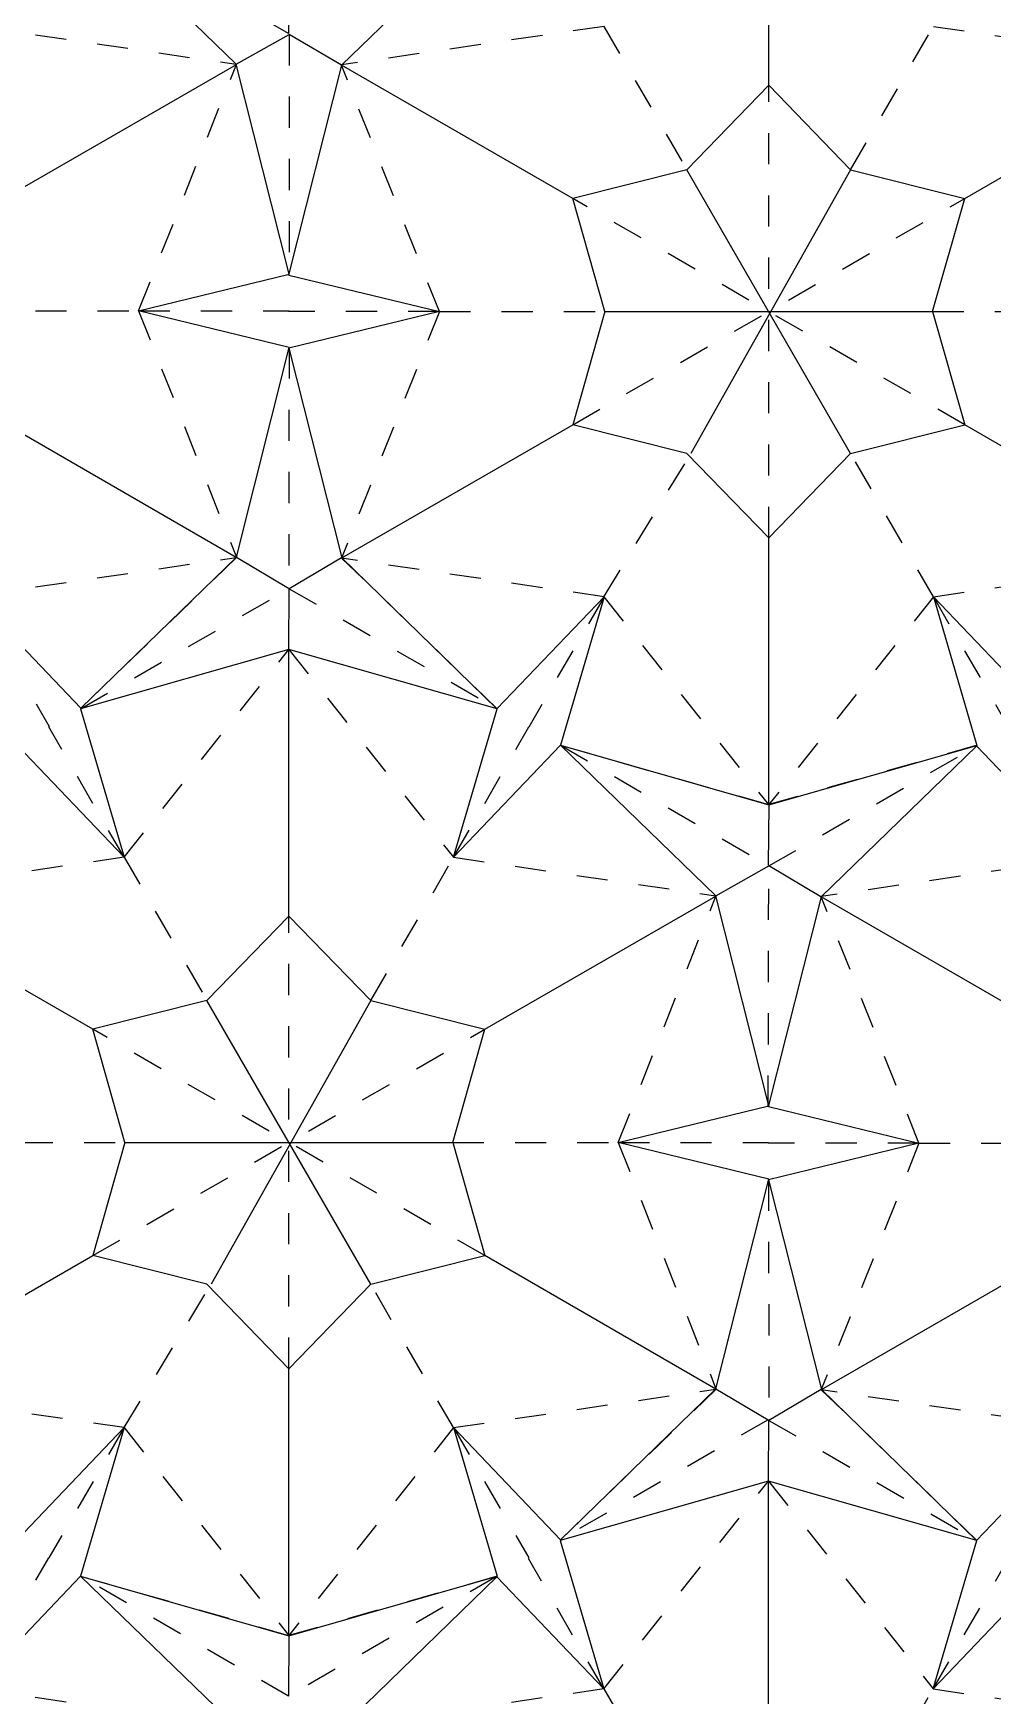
# Model space of a CAD drawing. Extents: x 8 to 204, y -288 to -10.
# Drawn here: x 62 to 105.4, y -168 to -92.6 of the extents above; entities that cross this region are included whole.
import ezdxf

# ---------------------------------------------------------------- set-up
doc = ezdxf.new("R2010")
doc.units = 0
for name, pattern in [('AI-LINETYPE-150', [2.822222, 1.411111, -1.411111]), ('AI-LINETYPE-241', [2.822222, 1.411111, -1.411111]), ('AI-LINETYPE-243', [2.822222, 1.411111, -1.411111]), ('AI-LINETYPE-249', [2.822222, 1.411111, -1.411111]), ('AI-LINETYPE-250', [2.822222, 1.411111, -1.411111]), ('AI-LINETYPE-251', [2.822222, 1.411111, -1.411111]), ('AI-LINETYPE-252', [2.822222, 1.411111, -1.411111]), ('AI-LINETYPE-259', [2.822222, 1.411111, -1.411111]), ('AI-LINETYPE-260', [2.822222, 1.411111, -1.411111]), ('AI-LINETYPE-269', [2.822222, 1.411111, -1.411111]), ('AI-LINETYPE-278', [2.822222, 1.411111, -1.411111]), ('AI-LINETYPE-279', [2.822222, 1.411111, -1.411111]), ('AI-LINETYPE-281', [2.822222, 1.411111, -1.411111]), ('AI-LINETYPE-282', [2.822222, 1.411111, -1.411111]), ('AI-LINETYPE-283', [2.822222, 1.411111, -1.411111]), ('AI-LINETYPE-285', [2.822222, 1.411111, -1.411111]), ('AI-LINETYPE-286', [2.822222, 1.411111, -1.411111]), ('AI-LINETYPE-287', [2.822222, 1.411111, -1.411111]), ('AI-LINETYPE-288', [2.822222, 1.411111, -1.411111]), ('AI-LINETYPE-289', [2.822222, 1.411111, -1.411111]), ('AI-LINETYPE-290', [2.822222, 1.411111, -1.411111]), ('AI-LINETYPE-291', [2.822222, 1.411111, -1.411111]), ('AI-LINETYPE-293', [2.822222, 1.411111, -1.411111]), ('AI-LINETYPE-294', [2.822222, 1.411111, -1.411111]), ('AI-LINETYPE-298', [2.822222, 1.411111, -1.411111]), ('AI-LINETYPE-299', [2.822222, 1.411111, -1.411111]), ('AI-LINETYPE-300', [2.822222, 1.411111, -1.411111]), ('AI-LINETYPE-301', [2.822222, 1.411111, -1.411111]), ('AI-LINETYPE-302', [2.822222, 1.411111, -1.411111]), ('AI-LINETYPE-306', [2.822222, 1.411111, -1.411111]), ('AI-LINETYPE-307', [2.822222, 1.411111, -1.411111]), ('AI-LINETYPE-308', [2.822222, 1.411111, -1.411111]), ('AI-LINETYPE-309', [2.822222, 1.411111, -1.411111]), ('AI-LINETYPE-310', [2.822222, 1.411111, -1.411111]), ('AI-LINETYPE-311', [2.822222, 1.411111, -1.411111]), ('AI-LINETYPE-319', [2.822222, 1.411111, -1.411111]), ('AI-LINETYPE-320', [2.822222, 1.411111, -1.411111]), ('AI-LINETYPE-324', [2.822222, 1.411111, -1.411111]), ('AI-LINETYPE-325', [2.822222, 1.411111, -1.411111]), ('AI-LINETYPE-326', [2.822222, 1.411111, -1.411111]), ('AI-LINETYPE-327', [2.822222, 1.411111, -1.411111]), ('AI-LINETYPE-335', [2.822222, 1.411111, -1.411111]), ('AI-LINETYPE-344', [2.822222, 1.411111, -1.411111]), ('AI-LINETYPE-345', [2.822222, 1.411111, -1.411111]), ('AI-LINETYPE-346', [2.822222, 1.411111, -1.411111]), ('AI-LINETYPE-347', [2.822222, 1.411111, -1.411111]), ('AI-LINETYPE-353', [2.822222, 1.411111, -1.411111]), ('AI-LINETYPE-360', [2.822222, 1.411111, -1.411111]), ('AI-LINETYPE-363', [2.822222, 1.411111, -1.411111]), ('AI-LINETYPE-441', [2.822222, 1.411111, -1.411111]), ('AI-LINETYPE-442', [2.822222, 1.411111, -1.411111]), ('AI-LINETYPE-443', [2.822222, 1.411111, -1.411111]), ('AI-LINETYPE-444', [2.822222, 1.411111, -1.411111]), ('AI-LINETYPE-445', [2.822222, 1.411111, -1.411111]), ('AI-LINETYPE-446', [2.822222, 1.411111, -1.411111]), ('AI-LINETYPE-447', [2.822222, 1.411111, -1.411111]), ('AI-LINETYPE-448', [2.822222, 1.411111, -1.411111]), ('AI-LINETYPE-449', [2.822222, 1.411111, -1.411111]), ('AI-LINETYPE-450', [2.822222, 1.411111, -1.411111]), ('AI-LINETYPE-451', [2.822222, 1.411111, -1.411111]), ('AI-LINETYPE-452', [2.822222, 1.411111, -1.411111]), ('AI-LINETYPE-453', [2.822222, 1.411111, -1.411111]), ('AI-LINETYPE-454', [2.822222, 1.411111, -1.411111]), ('AI-LINETYPE-455', [2.822222, 1.411111, -1.411111]), ('AI-LINETYPE-456', [2.822222, 1.411111, -1.411111]), ('AI-LINETYPE-458', [2.822222, 1.411111, -1.411111]), ('AI-LINETYPE-459', [2.822222, 1.411111, -1.411111]), ('AI-LINETYPE-461', [2.822222, 1.411111, -1.411111]), ('AI-LINETYPE-462', [2.822222, 1.411111, -1.411111]), ('AI-LINETYPE-463', [2.822222, 1.411111, -1.411111]), ('AI-LINETYPE-464', [2.822222, 1.411111, -1.411111]), ('AI-LINETYPE-465', [2.822222, 1.411111, -1.411111]), ('AI-LINETYPE-467', [2.822222, 1.411111, -1.411111]), ('AI-LINETYPE-468', [2.822222, 1.411111, -1.411111]), ('AI-LINETYPE-469', [2.822222, 1.411111, -1.411111]), ('AI-LINETYPE-470', [2.822222, 1.411111, -1.411111]), ('AI-LINETYPE-471', [2.822222, 1.411111, -1.411111]), ('AI-LINETYPE-472', [2.822222, 1.411111, -1.411111]), ('AI-LINETYPE-473', [2.822222, 1.411111, -1.411111]), ('AI-LINETYPE-476', [2.822222, 1.411111, -1.411111]), ('AI-LINETYPE-477', [2.822222, 1.411111, -1.411111]), ('AI-LINETYPE-478', [2.822222, 1.411111, -1.411111]), ('AI-LINETYPE-577', [2.822222, 1.411111, -1.411111]), ('AI-LINETYPE-587', [2.822222, 1.411111, -1.411111]), ('AI-LINETYPE-596', [2.822222, 1.411111, -1.411111]), ('AI-LINETYPE-611', [2.822222, 1.411111, -1.411111]), ('AI-LINETYPE-620', [2.822222, 1.411111, -1.411111]), ('AI-LINETYPE-622', [2.822222, 1.411111, -1.411111]), ('AI-LINETYPE-623', [2.822222, 1.411111, -1.411111]), ('AI-LINETYPE-625', [2.822222, 1.411111, -1.411111]), ('AI-LINETYPE-630', [2.822222, 1.411111, -1.411111]), ('AI-LINETYPE-631', [2.822222, 1.411111, -1.411111]), ('AI-LINETYPE-634', [2.822222, 1.411111, -1.411111]), ('AI-LINETYPE-641', [2.822222, 1.411111, -1.411111]), ('AI-LINETYPE-642', [2.822222, 1.411111, -1.411111]), ('AI-LINETYPE-643', [2.822222, 1.411111, -1.411111]), ('AI-LINETYPE-644', [2.822222, 1.411111, -1.411111])]:
    doc.linetypes.add(name, pattern=pattern)
doc.layers.add('MOUNTAINLINE', color=7, linetype='CONTINUOUS')
doc.layers.add('VALLEYLINE', color=7, linetype='CONTINUOUS')

# ---------------------------------------------------------------- blocks, each defined once
blk = doc.blocks.new('BLOCK_76')
at = {"layer": 'VALLEYLINE', "color": 29, "linetype": 'AI-LINETYPE-249'}
blk.add_lwpolyline([(66.729, -105.193), (71.16, -116.364)], dxfattribs=at)
blk = doc.blocks.new('BLOCK_77')
at = {"layer": 'VALLEYLINE', "color": 29, "linetype": 'AI-LINETYPE-250'}
blk.add_lwpolyline([(59.266, -118.12), (71.155, -116.372)], dxfattribs=at)
blk = doc.blocks.new('BLOCK_78')
at = {"layer": 'VALLEYLINE', "color": 29, "linetype": 'AI-LINETYPE-251'}
blk.add_lwpolyline([(59.266, -92.268), (71.155, -94.016)], dxfattribs=at)
blk = doc.blocks.new('BLOCK_79')
at = {"layer": 'VALLEYLINE', "color": 29, "linetype": 'AI-LINETYPE-252'}
blk.add_lwpolyline([(66.729, -105.195), (71.16, -94.024)], dxfattribs=at)
blk = doc.blocks.new('BLOCK_86')
at = {"layer": 'VALLEYLINE', "color": 29, "linetype": 'AI-LINETYPE-290'}
blk.add_lwpolyline([(102.746, -118.153), (95.288, -127.576)], dxfattribs=at)
blk = doc.blocks.new('BLOCK_87')
at = {"layer": 'VALLEYLINE', "color": 29, "linetype": 'AI-LINETYPE-291'}
blk.add_lwpolyline([(87.819, -118.153), (95.278, -127.576)], dxfattribs=at)
blk = doc.blocks.new('BLOCK_89')
at = {"layer": 'VALLEYLINE', "color": 29, "linetype": 'AI-LINETYPE-293'}
blk.add_lwpolyline([(102.744, -118.154), (114.633, -116.406)], dxfattribs=at)
blk = doc.blocks.new('BLOCK_90')
at = {"layer": 'VALLEYLINE', "color": 29, "linetype": 'AI-LINETYPE-294'}
blk.add_lwpolyline([(102.744, -92.302), (114.633, -94.05)], dxfattribs=at)
blk = doc.blocks.new('BLOCK_94')
at = {"layer": 'VALLEYLINE', "color": 29, "linetype": 'AI-LINETYPE-298'}
blk.add_lwpolyline([(80.358, -105.23), (75.927, -94.059)], dxfattribs=at)
blk = doc.blocks.new('BLOCK_95')
at = {"layer": 'VALLEYLINE', "color": 29, "linetype": 'AI-LINETYPE-299'}
blk.add_lwpolyline([(87.821, -92.302), (75.931, -94.05)], dxfattribs=at)
blk = doc.blocks.new('BLOCK_96')
at = {"layer": 'VALLEYLINE', "color": 29, "linetype": 'AI-LINETYPE-300'}
blk.add_lwpolyline([(87.821, -118.154), (75.931, -116.406)], dxfattribs=at)
blk = doc.blocks.new('BLOCK_97')
at = {"layer": 'VALLEYLINE', "color": 29, "linetype": 'AI-LINETYPE-301'}
blk.add_lwpolyline([(80.358, -105.227), (75.927, -116.398)], dxfattribs=at)
blk = doc.blocks.new('BLOCK_106')
at = {"layer": 'VALLEYLINE', "color": 29, "linetype": 'AI-LINETYPE-344'}
blk.add_lwpolyline([(102.092, -142.924), (97.661, -131.753)], dxfattribs=at)
blk = doc.blocks.new('BLOCK_107')
at = {"layer": 'VALLEYLINE', "color": 29, "linetype": 'AI-LINETYPE-345'}
blk.add_lwpolyline([(109.555, -129.996), (97.666, -131.744)], dxfattribs=at)
blk = doc.blocks.new('BLOCK_108')
at = {"layer": 'VALLEYLINE', "color": 29, "linetype": 'AI-LINETYPE-346'}
blk.add_lwpolyline([(109.555, -155.848), (97.666, -154.1)], dxfattribs=at)
blk = doc.blocks.new('BLOCK_109')
at = {"layer": 'VALLEYLINE', "color": 29, "linetype": 'AI-LINETYPE-347'}
blk.add_lwpolyline([(102.092, -142.922), (97.661, -154.092)], dxfattribs=at)
blk = doc.blocks.new('BLOCK_134')
at = {"layer": 'VALLEYLINE', "color": 29, "linetype": 'AI-LINETYPE-449'}
blk.add_lwpolyline([(81.002, -155.813), (73.543, -165.235)], dxfattribs=at)
blk = doc.blocks.new('BLOCK_135')
at = {"layer": 'VALLEYLINE', "color": 29, "linetype": 'AI-LINETYPE-450'}
blk.add_lwpolyline([(66.075, -155.813), (73.534, -165.235)], dxfattribs=at)
blk = doc.blocks.new('BLOCK_136')
at = {"layer": 'VALLEYLINE', "color": 29, "linetype": 'AI-LINETYPE-451'}
blk.add_lwpolyline([(88.463, -142.887), (92.894, -154.058)], dxfattribs=at)
blk = doc.blocks.new('BLOCK_137')
at = {"layer": 'VALLEYLINE', "color": 29, "linetype": 'AI-LINETYPE-452'}
blk.add_lwpolyline([(81, -155.814), (92.89, -154.066)], dxfattribs=at)
blk = doc.blocks.new('BLOCK_138')
at = {"layer": 'VALLEYLINE', "color": 29, "linetype": 'AI-LINETYPE-453'}
blk.add_lwpolyline([(81, -129.962), (92.89, -131.71)], dxfattribs=at)
blk = doc.blocks.new('BLOCK_139')
at = {"layer": 'VALLEYLINE', "color": 29, "linetype": 'AI-LINETYPE-454'}
blk.add_lwpolyline([(88.463, -142.889), (92.894, -131.718)], dxfattribs=at)
blk = doc.blocks.new('BLOCK_140')
at = {"layer": 'VALLEYLINE', "color": 29, "linetype": 'AI-LINETYPE-455'}
blk.add_lwpolyline([(66.075, -129.963), (73.534, -120.54)], dxfattribs=at)
blk = doc.blocks.new('BLOCK_141')
at = {"layer": 'VALLEYLINE', "color": 29, "linetype": 'AI-LINETYPE-456'}
blk.add_lwpolyline([(73.543, -120.54), (81.002, -129.963)], dxfattribs=at)
blk = doc.blocks.new('BLOCK_143')
at = {"layer": 'VALLEYLINE', "color": 29, "linetype": 'AI-LINETYPE-458'}
blk.add_lwpolyline([(66.077, -129.962), (54.187, -131.71)], dxfattribs=at)
blk = doc.blocks.new('BLOCK_144')
at = {"layer": 'VALLEYLINE', "color": 29, "linetype": 'AI-LINETYPE-459'}
blk.add_lwpolyline([(66.077, -155.814), (54.187, -154.066)], dxfattribs=at)
blk = doc.blocks.new('BLOCK_174')
at = {"layer": 'VALLEYLINE', "color": 29, "linetype": 'AI-LINETYPE-577'}
blk.add_lwpolyline([(59.256, -167.621), (71.146, -169.37)], dxfattribs=at)
blk = doc.blocks.new('BLOCK_186')
at = {"layer": 'VALLEYLINE', "color": 29, "linetype": 'AI-LINETYPE-620'}
blk.add_lwpolyline([(102.734, -167.656), (114.624, -169.404)], dxfattribs=at)
blk = doc.blocks.new('BLOCK_188')
at = {"layer": 'VALLEYLINE', "color": 29, "linetype": 'AI-LINETYPE-622'}
blk.add_lwpolyline([(87.809, -167.657), (95.268, -158.234)], dxfattribs=at)
blk = doc.blocks.new('BLOCK_189')
at = {"layer": 'VALLEYLINE', "color": 29, "linetype": 'AI-LINETYPE-623'}
blk.add_lwpolyline([(95.278, -158.234), (102.736, -167.657)], dxfattribs=at)
blk = doc.blocks.new('BLOCK_191')
at = {"layer": 'VALLEYLINE', "color": 29, "linetype": 'AI-LINETYPE-625'}
blk.add_lwpolyline([(87.812, -167.656), (75.922, -169.404)], dxfattribs=at)
blk = doc.blocks.new('BLOCK_326')
at = {"layer": 'MOUNTAINLINE', "color": 29}
blk.add_lwpolyline([(98.995, -111.659), (95.283, -115.484)], dxfattribs=at)
blk = doc.blocks.new('BLOCK_327')
at = {"layer": 'MOUNTAINLINE', "color": 29}
blk.add_lwpolyline([(91.57, -111.659), (95.283, -115.484)], dxfattribs=at)
blk = doc.blocks.new('BLOCK_328')
at = {"layer": 'MOUNTAINLINE', "color": 29}
blk.add_lwpolyline([(102.708, -105.228), (104.165, -110.356)], dxfattribs=at)
blk = doc.blocks.new('BLOCK_329')
at = {"layer": 'MOUNTAINLINE', "color": 29}
blk.add_lwpolyline([(98.995, -111.659), (104.165, -110.356)], dxfattribs=at)
blk = doc.blocks.new('BLOCK_330')
at = {"layer": 'MOUNTAINLINE', "color": 29}
blk.add_lwpolyline([(98.995, -98.798), (104.165, -100.1)], dxfattribs=at)
blk = doc.blocks.new('BLOCK_331')
at = {"layer": 'MOUNTAINLINE', "color": 29}
blk.add_lwpolyline([(102.708, -105.228), (104.165, -100.1)], dxfattribs=at)
blk = doc.blocks.new('BLOCK_332')
at = {"layer": 'MOUNTAINLINE', "color": 29}
blk.add_lwpolyline([(91.57, -98.798), (95.283, -94.973)], dxfattribs=at)
blk = doc.blocks.new('BLOCK_333')
at = {"layer": 'MOUNTAINLINE', "color": 29}
blk.add_lwpolyline([(98.995, -98.798), (95.283, -94.973)], dxfattribs=at)
blk = doc.blocks.new('BLOCK_334')
at = {"layer": 'MOUNTAINLINE', "color": 29}
blk.add_lwpolyline([(87.857, -105.228), (86.401, -100.1)], dxfattribs=at)
blk = doc.blocks.new('BLOCK_335')
at = {"layer": 'MOUNTAINLINE', "color": 29}
blk.add_lwpolyline([(91.57, -98.798), (86.401, -100.1)], dxfattribs=at)
blk = doc.blocks.new('BLOCK_336')
at = {"layer": 'MOUNTAINLINE', "color": 29}
blk.add_lwpolyline([(91.57, -111.659), (86.401, -110.356)], dxfattribs=at)
blk = doc.blocks.new('BLOCK_337')
at = {"layer": 'MOUNTAINLINE', "color": 29}
blk.add_lwpolyline([(87.857, -105.228), (86.401, -110.356)], dxfattribs=at)
blk = doc.blocks.new('BLOCK_374')
at = {"layer": 'MOUNTAINLINE', "color": 29}
blk.add_lwpolyline([(77.251, -149.318), (73.538, -153.143)], dxfattribs=at)
blk = doc.blocks.new('BLOCK_375')
at = {"layer": 'MOUNTAINLINE', "color": 29}
blk.add_lwpolyline([(69.826, -149.318), (73.538, -153.143)], dxfattribs=at)
blk = doc.blocks.new('BLOCK_376')
at = {"layer": 'MOUNTAINLINE', "color": 29}
blk.add_lwpolyline([(80.964, -142.888), (82.42, -148.016)], dxfattribs=at)
blk = doc.blocks.new('BLOCK_377')
at = {"layer": 'MOUNTAINLINE', "color": 29}
blk.add_lwpolyline([(77.251, -149.318), (82.42, -148.016)], dxfattribs=at)
blk = doc.blocks.new('BLOCK_378')
at = {"layer": 'MOUNTAINLINE', "color": 29}
blk.add_lwpolyline([(77.251, -136.457), (82.42, -137.76)], dxfattribs=at)
blk = doc.blocks.new('BLOCK_379')
at = {"layer": 'MOUNTAINLINE', "color": 29}
blk.add_lwpolyline([(80.964, -142.888), (82.42, -137.76)], dxfattribs=at)
blk = doc.blocks.new('BLOCK_380')
at = {"layer": 'MOUNTAINLINE', "color": 29}
blk.add_lwpolyline([(69.826, -136.457), (73.538, -132.632)], dxfattribs=at)
blk = doc.blocks.new('BLOCK_381')
at = {"layer": 'MOUNTAINLINE', "color": 29}
blk.add_lwpolyline([(77.251, -136.457), (73.538, -132.632)], dxfattribs=at)
blk = doc.blocks.new('BLOCK_382')
at = {"layer": 'MOUNTAINLINE', "color": 29}
blk.add_lwpolyline([(66.113, -142.888), (64.657, -137.76)], dxfattribs=at)
blk = doc.blocks.new('BLOCK_383')
at = {"layer": 'MOUNTAINLINE', "color": 29}
blk.add_lwpolyline([(69.826, -136.457), (64.657, -137.76)], dxfattribs=at)
blk = doc.blocks.new('BLOCK_384')
at = {"layer": 'MOUNTAINLINE', "color": 29}
blk.add_lwpolyline([(69.826, -149.318), (64.657, -148.016)], dxfattribs=at)
blk = doc.blocks.new('BLOCK_385')
at = {"layer": 'MOUNTAINLINE', "color": 29}
blk.add_lwpolyline([(66.113, -142.888), (64.657, -148.016)], dxfattribs=at)

msp = doc.modelspace()

# ---------------------------------------------------------------- linework, layer by layer
at = {"layer": 'MOUNTAINLINE', "color": 29}
for points in [[(95.283, -94.973), (95.288, -82.881)], [(73.549, -103.539), (71.155, -94.016), (64.112, -87.192)], [(82.977, -87.225), (75.931, -94.065), (73.526, -103.572)], [(73.553, -89.882), (73.529, -92.631)], [(71.155, -94.016), (73.549, -92.663)], [(75.917, -94.059), (73.549, -92.663)], [(60.686, -100.066), (71.16, -94.024)], [(86.401, -100.1), (75.931, -94.065)], [(104.165, -100.1), (114.639, -94.059)], [(98.995, -111.659), (91.57, -98.798)], [(98.995, -98.798), (91.761, -111.659)], [(73.549, -106.852), (66.729, -105.193), (73.549, -103.539)], [(73.538, -103.571), (80.358, -105.23), (73.538, -106.883)], [(87.857, -105.228), (102.708, -105.228)], [(64.119, -123.198), (71.16, -116.364), (73.549, -106.852)], [(73.538, -106.883), (75.936, -116.395), (82.965, -123.231)], [(71.155, -116.372), (60.686, -110.322)], [(75.936, -116.395), (86.401, -110.356)], [(114.633, -116.406), (104.165, -110.356)], [(95.283, -127.584), (95.283, -115.484)], [(71.16, -116.364), (73.529, -117.759)], [(75.927, -116.395), (73.558, -117.791)], [(64.119, -123.198), (59.266, -118.12), (61.236, -124.86)], [(73.534, -120.54), (73.558, -117.791)], [(82.97, -123.239), (87.821, -118.154), (85.844, -124.887)], [(107.598, -123.232), (102.744, -118.154), (104.715, -124.894)], [(82.978, -123.229), (73.534, -120.54), (64.102, -123.228)], [(73.538, -132.632), (73.543, -120.54)], [(64.102, -123.228), (66.077, -129.962), (61.224, -124.884)], [(85.846, -124.885), (81.002, -129.963), (82.978, -123.229)], [(107.58, -123.262), (109.555, -129.996), (104.702, -124.918)], [(85.844, -124.887), (95.283, -127.584), (104.715, -124.894)], [(95.283, -141.233), (92.89, -131.71), (85.846, -124.885)], [(104.712, -124.918), (97.666, -131.759), (95.261, -141.266)], [(95.288, -127.576), (95.263, -130.325)], [(92.89, -131.71), (95.283, -130.357)], [(97.652, -131.753), (95.283, -130.357)], [(64.657, -137.76), (54.187, -131.724)], [(82.42, -137.76), (92.894, -131.718)], [(108.135, -137.794), (97.666, -131.759)], [(77.251, -149.318), (69.826, -136.457)], [(77.251, -136.457), (70.017, -149.318)], [(95.283, -144.545), (88.463, -142.887), (95.283, -141.233)], [(95.273, -141.265), (102.092, -142.924), (95.273, -144.577)], [(66.113, -142.888), (80.964, -142.888)], [(85.854, -160.892), (92.894, -154.058), (95.283, -144.545)], [(95.273, -144.577), (97.671, -154.089), (104.7, -160.925)], [(54.192, -154.055), (64.657, -148.016)], [(92.89, -154.066), (82.42, -148.016)], [(97.671, -154.089), (108.135, -148.05)], [(73.538, -165.244), (73.538, -153.143)], [(92.894, -154.058), (95.263, -155.453)], [(97.661, -154.089), (95.293, -155.485)], [(61.226, -160.898), (66.077, -155.814), (64.099, -162.546)], [(85.854, -160.892), (81, -155.814), (82.971, -162.553)], [(95.268, -158.234), (95.293, -155.485)], [(104.705, -160.933), (109.555, -155.848), (107.578, -162.581)], [(104.712, -160.923), (95.268, -158.234), (85.836, -160.922)], [(95.273, -170.326), (95.278, -158.234)], [(64.102, -162.545), (59.258, -167.623), (61.233, -160.889)], [(85.836, -160.922), (87.812, -167.656), (82.958, -162.578)], [(107.581, -162.579), (102.736, -167.657), (104.712, -160.923)], [(64.099, -162.546), (73.538, -165.244), (82.971, -162.553)], [(73.539, -178.892), (71.146, -169.37), (64.102, -162.545)], [(82.968, -162.578), (75.921, -169.418), (73.516, -178.925)], [(73.543, -165.235), (73.519, -167.984)]]:
    msp.add_lwpolyline(points, dxfattribs=at)
at = {"layer": 'VALLEYLINE', "color": 29, "linetype": 'AI-LINETYPE-150'}
msp.add_lwpolyline([(82.985, -87.194), (73.529, -92.631), (64.109, -87.193)], dxfattribs=at)
at = {"layer": 'VALLEYLINE', "color": 29, "linetype": 'AI-LINETYPE-269'}
msp.add_lwpolyline([(73.549, -92.663), (73.549, -103.539)], dxfattribs=at)
at = {"layer": 'VALLEYLINE', "color": 29, "linetype": 'AI-LINETYPE-319'}
msp.add_lwpolyline([(73.549, -92.663), (73.549, -92.663)], dxfattribs=at)
at = {"layer": 'VALLEYLINE', "color": 29, "linetype": 'AI-LINETYPE-308'}
msp.add_lwpolyline([(87.819, -92.304), (91.57, -98.798)], dxfattribs=at)
at = {"layer": 'VALLEYLINE', "color": 29, "linetype": 'AI-LINETYPE-285'}
msp.add_lwpolyline([(98.995, -98.798), (102.746, -92.304)], dxfattribs=at)
at = {"layer": 'VALLEYLINE', "color": 29, "linetype": 'AI-LINETYPE-310'}
msp.add_lwpolyline([(95.283, -115.484), (95.283, -94.973)], dxfattribs=at)
at = {"layer": 'VALLEYLINE', "color": 29, "linetype": 'AI-LINETYPE-309'}
msp.add_lwpolyline([(86.401, -110.356), (104.165, -100.1)], dxfattribs=at)
at = {"layer": 'VALLEYLINE', "color": 29, "linetype": 'AI-LINETYPE-311'}
msp.add_lwpolyline([(104.165, -110.356), (86.401, -100.1)], dxfattribs=at)
at = {"layer": 'VALLEYLINE', "color": 29, "linetype": 'AI-LINETYPE-320'}
msp.add_lwpolyline([(73.529, -103.571), (73.529, -103.571)], dxfattribs=at)
at = {"layer": 'VALLEYLINE', "color": 29, "linetype": 'AI-LINETYPE-243'}
msp.add_lwpolyline([(59.229, -105.194), (66.729, -105.195)], dxfattribs=at)
at = {"layer": 'VALLEYLINE', "color": 29, "linetype": 'AI-LINETYPE-260'}
msp.add_lwpolyline([(66.729, -105.193), (73.546, -105.198)], dxfattribs=at)
at = {"layer": 'VALLEYLINE', "color": 29, "linetype": 'AI-LINETYPE-307'}
msp.add_lwpolyline([(80.358, -105.23), (73.526, -105.227)], dxfattribs=at)
at = {"layer": 'VALLEYLINE', "color": 29, "linetype": 'AI-LINETYPE-289'}
msp.add_lwpolyline([(80.358, -105.23), (87.857, -105.228)], dxfattribs=at)
at = {"layer": 'VALLEYLINE', "color": 29, "linetype": 'AI-LINETYPE-286'}
msp.add_lwpolyline([(102.708, -105.228), (110.207, -105.23)], dxfattribs=at)
at = {"layer": 'VALLEYLINE', "color": 29, "linetype": 'AI-LINETYPE-279'}
msp.add_lwpolyline([(73.549, -106.852), (73.529, -117.759)], dxfattribs=at)
at = {"layer": 'VALLEYLINE', "color": 29, "linetype": 'AI-LINETYPE-326'}
msp.add_lwpolyline([(73.538, -106.883), (73.538, -106.883)], dxfattribs=at)
at = {"layer": 'VALLEYLINE', "color": 29, "linetype": 'AI-LINETYPE-288'}
msp.add_lwpolyline([(87.819, -118.153), (91.761, -111.659)], dxfattribs=at)
at = {"layer": 'VALLEYLINE', "color": 29, "linetype": 'AI-LINETYPE-287'}
msp.add_lwpolyline([(102.744, -118.154), (98.995, -111.659)], dxfattribs=at)
at = {"layer": 'VALLEYLINE', "color": 29, "linetype": 'AI-LINETYPE-241'}
msp.add_lwpolyline([(71.165, -116.372), (64.119, -123.198)], dxfattribs=at)
at = {"layer": 'VALLEYLINE', "color": 29, "linetype": 'AI-LINETYPE-281'}
msp.add_lwpolyline([(82.98, -123.239), (75.931, -116.406)], dxfattribs=at)
at = {"layer": 'VALLEYLINE', "color": 29, "linetype": 'AI-LINETYPE-259'}
msp.add_lwpolyline([(59.266, -118.12), (62.676, -124.028)], dxfattribs=at)
at = {"layer": 'VALLEYLINE', "color": 29, "linetype": 'AI-LINETYPE-473'}
msp.add_lwpolyline([(64.102, -123.228), (73.558, -117.791), (82.978, -123.229)], dxfattribs=at)
at = {"layer": 'VALLEYLINE', "color": 29, "linetype": 'AI-LINETYPE-325'}
msp.add_lwpolyline([(73.558, -117.791), (73.558, -117.791)], dxfattribs=at)
at = {"layer": 'VALLEYLINE', "color": 29, "linetype": 'AI-LINETYPE-306'}
msp.add_lwpolyline([(87.821, -118.154), (84.406, -124.062)], dxfattribs=at)
at = {"layer": 'VALLEYLINE', "color": 29, "linetype": 'AI-LINETYPE-302'}
msp.add_lwpolyline([(102.744, -118.154), (106.154, -124.062)], dxfattribs=at)
at = {"layer": 'VALLEYLINE', "color": 29, "linetype": 'AI-LINETYPE-278'}
msp.add_lwpolyline([(64.109, -123.197), (64.109, -123.197)], dxfattribs=at)
at = {"layer": 'VALLEYLINE', "color": 29, "linetype": 'AI-LINETYPE-324'}
msp.add_lwpolyline([(82.978, -123.229), (82.978, -123.229)], dxfattribs=at)
at = {"layer": 'VALLEYLINE', "color": 29, "linetype": 'AI-LINETYPE-464'}
msp.add_lwpolyline([(66.075, -129.963), (62.662, -124.054)], dxfattribs=at)
at = {"layer": 'VALLEYLINE', "color": 29, "linetype": 'AI-LINETYPE-463'}
msp.add_lwpolyline([(81.002, -129.963), (84.411, -124.051)], dxfattribs=at)
at = {"layer": 'VALLEYLINE', "color": 29, "linetype": 'AI-LINETYPE-472'}
msp.add_lwpolyline([(85.846, -124.885), (95.283, -130.357)], dxfattribs=at)
at = {"layer": 'VALLEYLINE', "color": 29, "linetype": 'AI-LINETYPE-282'}
msp.add_lwpolyline([(95.283, -127.584), (85.849, -124.895)], dxfattribs=at)
at = {"layer": 'VALLEYLINE', "color": 29, "linetype": 'AI-LINETYPE-360'}
msp.add_lwpolyline([(95.263, -141.265), (95.283, -130.357), (104.702, -124.918)], dxfattribs=at)
at = {"layer": 'VALLEYLINE', "color": 29, "linetype": 'AI-LINETYPE-283'}
msp.add_lwpolyline([(104.729, -124.888), (95.288, -127.576)], dxfattribs=at)
at = {"layer": 'VALLEYLINE', "color": 29, "linetype": 'AI-LINETYPE-467'}
msp.add_lwpolyline([(66.075, -129.963), (69.826, -136.457)], dxfattribs=at)
at = {"layer": 'VALLEYLINE', "color": 29, "linetype": 'AI-LINETYPE-444'}
msp.add_lwpolyline([(77.251, -136.457), (81.002, -129.963)], dxfattribs=at)
at = {"layer": 'VALLEYLINE', "color": 29, "linetype": 'AI-LINETYPE-469'}
msp.add_lwpolyline([(73.538, -153.143), (73.538, -132.632)], dxfattribs=at)
at = {"layer": 'VALLEYLINE', "color": 29, "linetype": 'AI-LINETYPE-468'}
msp.add_lwpolyline([(64.657, -148.016), (82.42, -137.76)], dxfattribs=at)
at = {"layer": 'VALLEYLINE', "color": 29, "linetype": 'AI-LINETYPE-470'}
msp.add_lwpolyline([(82.42, -148.016), (64.657, -137.76)], dxfattribs=at)
at = {"layer": 'VALLEYLINE', "color": 29, "linetype": 'AI-LINETYPE-471'}
msp.add_lwpolyline([(95.283, -141.233), (95.283, -141.233)], dxfattribs=at)
at = {"layer": 'VALLEYLINE', "color": 29, "linetype": 'AI-LINETYPE-448'}
msp.add_lwpolyline([(58.614, -142.889), (66.113, -142.888)], dxfattribs=at)
at = {"layer": 'VALLEYLINE', "color": 29, "linetype": 'AI-LINETYPE-445'}
msp.add_lwpolyline([(80.964, -142.888), (88.463, -142.889)], dxfattribs=at)
at = {"layer": 'VALLEYLINE', "color": 29, "linetype": 'AI-LINETYPE-462'}
msp.add_lwpolyline([(88.463, -142.887), (95.28, -142.892)], dxfattribs=at)
at = {"layer": 'VALLEYLINE', "color": 29, "linetype": 'AI-LINETYPE-353'}
msp.add_lwpolyline([(102.092, -142.924), (95.261, -142.921)], dxfattribs=at)
at = {"layer": 'VALLEYLINE', "color": 29, "linetype": 'AI-LINETYPE-335'}
msp.add_lwpolyline([(102.092, -142.924), (109.592, -142.922)], dxfattribs=at)
at = {"layer": 'VALLEYLINE', "color": 29, "linetype": 'AI-LINETYPE-363'}
msp.add_lwpolyline([(95.273, -144.577), (95.293, -155.485), (104.712, -160.924)], dxfattribs=at)
at = {"layer": 'VALLEYLINE', "color": 29, "linetype": 'AI-LINETYPE-478'}
msp.add_lwpolyline([(95.283, -144.545), (95.283, -144.545)], dxfattribs=at)
at = {"layer": 'VALLEYLINE', "color": 29, "linetype": 'AI-LINETYPE-447'}
msp.add_lwpolyline([(66.075, -155.813), (70.017, -149.318)], dxfattribs=at)
at = {"layer": 'VALLEYLINE', "color": 29, "linetype": 'AI-LINETYPE-446'}
msp.add_lwpolyline([(81, -155.814), (77.251, -149.318)], dxfattribs=at)
at = {"layer": 'VALLEYLINE', "color": 29, "linetype": 'AI-LINETYPE-443'}
msp.add_lwpolyline([(92.9, -154.066), (85.854, -160.892)], dxfattribs=at)
at = {"layer": 'VALLEYLINE', "color": 29, "linetype": 'AI-LINETYPE-327'}
msp.add_lwpolyline([(104.714, -160.933), (97.666, -154.1)], dxfattribs=at)
at = {"layer": 'VALLEYLINE', "color": 29, "linetype": 'AI-LINETYPE-465'}
msp.add_lwpolyline([(66.077, -155.814), (62.662, -161.722)], dxfattribs=at)
at = {"layer": 'VALLEYLINE', "color": 29, "linetype": 'AI-LINETYPE-461'}
msp.add_lwpolyline([(81, -155.814), (84.411, -161.722)], dxfattribs=at)
at = {"layer": 'VALLEYLINE', "color": 29, "linetype": 'AI-LINETYPE-477'}
msp.add_lwpolyline([(95.263, -155.453), (85.844, -160.891)], dxfattribs=at)
at = {"layer": 'VALLEYLINE', "color": 29, "linetype": 'AI-LINETYPE-642'}
msp.add_lwpolyline([(95.293, -155.485), (95.293, -155.485)], dxfattribs=at)
at = {"layer": 'VALLEYLINE', "color": 29, "linetype": 'AI-LINETYPE-643'}
msp.add_lwpolyline([(85.836, -160.922), (85.836, -160.922)], dxfattribs=at)
at = {"layer": 'VALLEYLINE', "color": 29, "linetype": 'AI-LINETYPE-641'}
msp.add_lwpolyline([(104.712, -160.923), (104.712, -160.923)], dxfattribs=at)
at = {"layer": 'VALLEYLINE', "color": 29, "linetype": 'AI-LINETYPE-587'}
msp.add_lwpolyline([(59.258, -167.623), (62.666, -161.711)], dxfattribs=at)
at = {"layer": 'VALLEYLINE', "color": 29, "linetype": 'AI-LINETYPE-631'}
msp.add_lwpolyline([(87.809, -167.657), (84.396, -161.748)], dxfattribs=at)
at = {"layer": 'VALLEYLINE', "color": 29, "linetype": 'AI-LINETYPE-630'}
msp.add_lwpolyline([(102.736, -167.657), (106.145, -161.745)], dxfattribs=at)
at = {"layer": 'VALLEYLINE', "color": 29, "linetype": 'AI-LINETYPE-476'}
msp.add_lwpolyline([(82.975, -162.548), (73.519, -167.984), (64.099, -162.546)], dxfattribs=at)
at = {"layer": 'VALLEYLINE', "color": 29, "linetype": 'AI-LINETYPE-596'}
msp.add_lwpolyline([(64.102, -162.545), (64.102, -162.545)], dxfattribs=at)
at = {"layer": 'VALLEYLINE', "color": 29, "linetype": 'AI-LINETYPE-441'}
msp.add_lwpolyline([(73.538, -165.244), (64.104, -162.555)], dxfattribs=at)
at = {"layer": 'VALLEYLINE', "color": 29, "linetype": 'AI-LINETYPE-442'}
msp.add_lwpolyline([(82.985, -162.548), (73.543, -165.235)], dxfattribs=at)
at = {"layer": 'VALLEYLINE', "color": 29, "linetype": 'AI-LINETYPE-644'}
msp.add_lwpolyline([(82.958, -162.578), (82.958, -162.578)], dxfattribs=at)
at = {"layer": 'VALLEYLINE', "color": 29, "linetype": 'AI-LINETYPE-634'}
msp.add_lwpolyline([(87.809, -167.657), (91.56, -174.152)], dxfattribs=at)
at = {"layer": 'VALLEYLINE', "color": 29, "linetype": 'AI-LINETYPE-611'}
msp.add_lwpolyline([(98.986, -174.152), (102.736, -167.657)], dxfattribs=at)

# ---------------------------------------------------------------- block references
at = {"layer": 'MOUNTAINLINE'}
for name in ['BLOCK_332', 'BLOCK_333', 'BLOCK_335', 'BLOCK_330', 'BLOCK_334', 'BLOCK_331', 'BLOCK_337', 'BLOCK_328', 'BLOCK_336', 'BLOCK_329', 'BLOCK_327', 'BLOCK_326', 'BLOCK_380', 'BLOCK_381', 'BLOCK_383', 'BLOCK_378', 'BLOCK_382', 'BLOCK_379', 'BLOCK_385', 'BLOCK_376', 'BLOCK_384', 'BLOCK_377', 'BLOCK_375', 'BLOCK_374']:
    msp.add_blockref(name, (0, 0), dxfattribs=at)
at = {"layer": 'VALLEYLINE'}
for name in ['BLOCK_78', 'BLOCK_95', 'BLOCK_90', 'BLOCK_79', 'BLOCK_94', 'BLOCK_76', 'BLOCK_97', 'BLOCK_77', 'BLOCK_96', 'BLOCK_89', 'BLOCK_87', 'BLOCK_86', 'BLOCK_140', 'BLOCK_141', 'BLOCK_143', 'BLOCK_138', 'BLOCK_107', 'BLOCK_139', 'BLOCK_106', 'BLOCK_136', 'BLOCK_109', 'BLOCK_144', 'BLOCK_137', 'BLOCK_108', 'BLOCK_135', 'BLOCK_134', 'BLOCK_188', 'BLOCK_189', 'BLOCK_174', 'BLOCK_191', 'BLOCK_186']:
    msp.add_blockref(name, (0, 0), dxfattribs=at)

doc.saveas('drawing.dxf')
